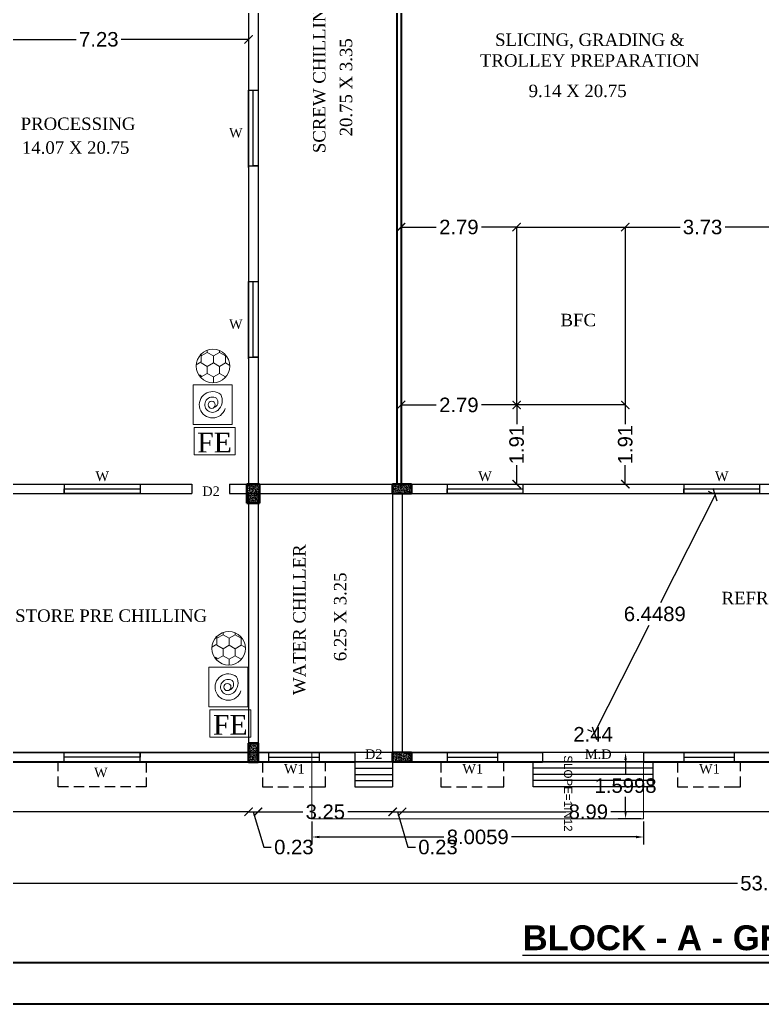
# Model space of a CAD drawing. Header units: metres. Extents: x 7359 to 7957, y 2407 to 2751.
# Drawn here: x 7677.79 to 7695.72, y 2444.38 to 2468.14 of the extents above; entities that cross this region are included whole.
import ezdxf

# ---------------------------------------------------------------- set-up
doc = ezdxf.new("R2010")
doc.units = ezdxf.units.M
doc.header["$MEASUREMENT"] = 0
doc.linetypes.add('DASHED2', pattern=[0.375, 0.25, -0.125])
for name, color, linetype, lineweight in [('BLK_1_DA_RAMP_1', 1, 'Continuous', 0), ('col', 50, 'Continuous', 50), ('DIST_EXIT', 7, 'Continuous', 0)]:
    doc.layers.add(name, color=color, linetype=linetype, lineweight=lineweight)
doc.layers.add('BLK_1_FLR_0_BLT_UP_AREA', color=1, linetype='Continuous', plot=False)
for name, color, linetype in [('BLK_1_FLR_0_EXIT_WIDTH_DOOR', 2, 'Continuous'), ('BLK_1_FLR_0_REGULAR_ROOM_1', 4, 'Continuous'), ('Grid Lines', 8, 'Continuous'), ('WORKSHOP_AREA', 7, 'Continuous')]:
    doc.layers.add(name, color=color, linetype=linetype)
doc.styles.add('Schedule', font='times.ttf', dxfattribs={"height": 9})
doc.styles.get("Standard").update_dxf_attribs({"font": 'arial.ttf', "height": 0.35})
doc.styles.add('TI', font='ariblk.ttf', dxfattribs={"height": 9})
doc.dimstyles.new('Copy(2) of Standard', dxfattribs={"dimtxt": 0.3, "dimasz": 0.2, "dimexe": 0.18, "dimexo": 0.0625, "dimgap": 0.09, "dimtad": 0, "dimzin": 0, "dimdsep": 46, "dimtxsty": 'Standard', "dimblk": 'ARCHTICK', "dimcen": 0.09, "dimse1": 1, "dimse2": 1, "dimclrd": 251, "dimclrt": 1, "dimadec": 0, "dimazin": 0, "dimtfac": 1, "dimtofl": 0, "dimtmove": 0, "dimatfit": 3, "dimfxl": 0, "dimtolj": 1, "dimtzin": 0, "dimarcsym": 0})
doc.dimstyles.get("Standard").update_dxf_attribs({"dimtxt": 0.18, "dimasz": 0.18, "dimexe": 0.18, "dimexo": 0.0625, "dimgap": 0.09, "dimtad": 0, "dimtih": 1, "dimtoh": 1, "dimdec": 4, "dimzin": 0, "dimdsep": 46, "dimtxsty": 'Standard', "dimcen": 0.09, "dimadec": 0, "dimazin": 0, "dimtfac": 1, "dimtdec": 4, "dimtofl": 0, "dimtmove": 0, "dimatfit": 3, "dimfxl": 0, "dimtolj": 1, "dimtzin": 0, "dimarcsym": 0})
doc.dimstyles.new('STANDARD$0', dxfattribs={"dimtxt": 0.25, "dimasz": 0.18, "dimexe": 0.15, "dimexo": 0.15, "dimgap": 0.1, "dimtad": 0, "dimzin": 0, "dimdsep": 46, "dimtxsty": 'Standard', "dimblk": 'OBLIQUE', "dimcen": 0.0625, "dimdle": 0.02, "dimadec": 0, "dimazin": 0, "dimtfac": 1, "dimtix": 1, "dimtofl": 0, "dimtmove": 2, "dimatfit": 3, "dimldrblk": 'OBLIQUE', "dimfxl": 0, "dimtolj": 1, "dimtzin": 0, "dimarcsym": 0})
doc.dimstyles.new('STANDARD1', dxfattribs={"dimtxt": 0.3, "dimasz": 0.23, "dimexe": 1, "dimexo": 1, "dimgap": 1, "dimtad": 1, "dimzin": 0, "dimdsep": 46, "dimtxsty": 'Standard', "dimblk1": 'OBLIQUE', "dimblk2": 'OBLIQUE', "dimsah": 1, "dimcen": 1, "dimdle": 1, "dimclrd": 256, "dimclre": 256, "dimclrt": 7, "dimadec": 0, "dimazin": 0, "dimtfac": 1, "dimtmove": 0, "dimatfit": 3, "dimldrblk": 'OBLIQUE', "dimfxl": 0, "dimtolj": 1, "dimtzin": 0, "dimarcsym": 0})

# ---------------------------------------------------------------- blocks, each defined once
blk = doc.blocks.new('HYHYHY')
at = {"layer": 'Grid Lines', "ltscale": 10}
h = blk.add_hatch(dxfattribs=at)
h.set_pattern_fill('AR-CONC', color=256, scale=0.2, style=0)
h.set_pattern_definition([(50, (0, 0), (1.434520365, -0.12550427), [0.15, -1.65]), (355, (0, 0), (-0.277502667, 1.504384267), [0.12, -1.32]), (100.4514, (0.1195, -0.0105), (1.157018763, 1.378879084), [0.12748038, -1.402284224]), (46.1842, (0, 0.4), (2.134482097, -0.33103803), [0.225, -2.475]), (96.6356, (0.1779, 0.3724), (1.86932541, 1.94823574), [0.191220576, -2.103426]), (351.1842, (0, 0.4), (1.86932389, 1.9482372), [0.18, -1.98]), (21, (0.2, 0.3), (1.193814104, -0.805237781), [0.15, -1.65]), (326, (0.2, 0.3), (0.486630664, 1.45030009), [0.12, -1.32]), (71.4514, (0.2995, 0.2329), (1.680445257, 0.645060993), [0.12748038, -1.402284224]), (37.5, (0, 0), (0.0243197106, 0.6657877077), [0, -1.304, 0, -1.34, 0, -1.325]), (7.5, (0, 0), (0.526139075, 0.788823424), [0, -0.764, 0, -1.274, 0, -0.505]), (327.5, (-0.446, 0), (1.0676448723, -0.0451097435), [0, -0.5, 0, -1.56, 0, -2.07]), (317.5, (-0.646, 0), (1.166372339, 0.200209965), [0, -0.65, 0, -1.036, 0, -1.47])])
h.paths.add_polyline_path([(102189.39, -26447.33), (102180.39, -26447.33), (102180.39, -26465.33), (102189.39, -26465.33)])
at = {"layer": 'col', "ltscale": 10}
for p, q in [((102180.39, -26447.33), (102189.39, -26447.33)), ((102180.39, -26465.33), (102180.39, -26447.33)), ((102189.39, -26447.33), (102189.39, -26465.33)), ((102189.39, -26465.33), (102180.39, -26465.33))]:
    blk.add_line(p, q, dxfattribs=at)
blk = doc.blocks.new('DDF')
at = {"layer": 'Grid Lines', "ltscale": 10}
h = blk.add_hatch(dxfattribs=at)
h.set_pattern_fill('AR-CONC', color=256, scale=0.2, style=0)
h.set_pattern_definition([(50, (-951.191, -188.8332), (1.434520365, -0.12550427), [0.15, -1.65]), (355, (-951.191, -188.8332), (-0.277502667, 1.504384267), [0.12, -1.32]), (100.4514, (-951.0714, -188.8436), (1.157018763, 1.378879084), [0.12748038, -1.402284224]), (46.1842, (-951.191, -188.4332), (2.134482097, -0.33103803), [0.225, -2.475]), (96.6356, (-951.013, -188.4608), (1.86932541, 1.94823574), [0.191220576, -2.103426]), (351.1842, (-951.191, -188.4332), (1.86932389, 1.9482372), [0.18, -1.98]), (21, (-950.991, -188.5332), (1.193814104, -0.805237781), [0.15, -1.65]), (326, (-950.991, -188.5332), (0.486630664, 1.45030009), [0.12, -1.32]), (71.4514, (-950.8915, -188.6003), (1.680445257, 0.645060993), [0.12748038, -1.402284224]), (37.5, (-951.191, -188.8332), (0.0243197106, 0.6657877077), [0, -1.304, 0, -1.34, 0, -1.325]), (7.5, (-951.191, -188.8332), (0.526139075, 0.788823424), [0, -0.764, 0, -1.274, 0, -0.505]), (327.5, (-951.637, -188.8332), (1.0676448723, -0.0451097435), [0, -0.5, 0, -1.56, 0, -2.07]), (317.5, (-951.837, -188.8332), (1.166372339, 0.200209965), [0, -0.65, 0, -1.036, 0, -1.47])])
h.paths.add_polyline_path([(101845.21, -25573.16), (101833.21, -25573.16), (101833.21, -25582.16), (101845.21, -25582.16)])
h.paths.add_polyline_path([(101845.21, -25564.16), (101833.21, -25564.16), (101833.21, -25573.16), (101845.21, -25573.16)])
at = {"layer": 'col', "ltscale": 10}
for p, q in [((101833.21, -25564.16), (101845.21, -25564.16)), ((101833.21, -25582.16), (101833.21, -25564.16)), ((101845.21, -25564.16), (101845.21, -25582.16)), ((101845.21, -25582.16), (101833.21, -25582.16))]:
    blk.add_line(p, q, dxfattribs=at)
blk = doc.blocks.new('A$C57323508')
at = {"lineweight": 9}
for p, q in [((0.158, 0.647), (0.181, 0.687)), ((0.475, 0.647), (0.41, 0.759)), ((0.634, 0.647), (0.648, 0.671)), ((0.134, 0.647), (0.158, 0.647)), ((0.213, 0.509), (0.134, 0.647)), ((0.134, 0.372), (0.213, 0.509)), ((0.213, 0.509), (0.372, 0.509)), ((0.372, 0.509), (0.451, 0.647)), ((0.451, 0.372), (0.372, 0.509)), ((0.475, 0.647), (0.634, 0.647)), ((0.689, 0.509), (0.61, 0.647)), ((0.61, 0.372), (0.689, 0.509)), ((0.689, 0.509), (0.737, 0.509)), ((0, 0.372), (0.134, 0.372)), ((0.213, 0.234), (0.134, 0.372)), ((0.134, 0.097), (0.213, 0.234)), ((0.213, 0.234), (0.372, 0.234)), ((0.372, 0.234), (0.451, 0.372)), ((0.451, 0.097), (0.372, 0.234)), ((0.451, 0.372), (0.61, 0.372)), ((0.689, 0.234), (0.61, 0.372)), ((0.61, 0.097), (0.689, 0.234)), ((0.689, 0.234), (0.73, 0.234)), ((0.126, 0.097), (0.134, 0.097)), ((0.141, 0.084), (0.134, 0.097)), ((0.396, 0), (0.451, 0.097)), ((0.451, 0.097), (0.61, 0.097)), ((0.618, 0.084), (0.61, 0.097))]:
    blk.add_line(p, q, dxfattribs=at)
blk.add_circle((0.38, 0.38), 0.38, dxfattribs=at)
blk = doc.blocks.new('A$C3F6E631D')
at = {"lineweight": 9}
for p, q in [((0, 0.885), (0.902, 0.885)), ((0, 0), (0, 0.885)), ((0.902, 0.885), (0.902, 0)), ((0.902, 0), (0, 0))]:
    blk.add_line(p, q, dxfattribs=at)
blk.add_circle((0.448, 0.466), 0.0817, dxfattribs=at)
for centre, radius, start, end in [((0.448, 0.447), 0.299, 321.4372, 253.2573), ((0.449, 0.447), 0.174, 329.1263, 222.2936), ((0.543, 0.517), 0.292, 219.9012, 298.5281), ((0.509, 0.459), 0.135, 195.9931, 311.1342)]:
    blk.add_arc(centre, radius, start, end, dxfattribs=at)
blk = doc.blocks.new('A$C453E5C48')
at = {"linetype": 'ByBlock', "lineweight": 9}
for p, q in [((0, 0.489), (0.639, 0.489)), ((0, 0.063), (0, 0.489)), ((0.639, 0.489), (0.639, 0.063)), ((0.639, 0.063), (0, 0.063))]:
    blk.add_line(p, q, dxfattribs=at)
at = {"lineweight": 9, "style": 'Schedule'}
blk.add_text('FE', height=0.3048, dxfattribs=at).set_placement((0.051, 0.103))
blk = doc.blocks.new('_ArchTick')
at = {"color": 0, "linetype": 'ByBlock', "const_width": 0.15}
blk.add_lwpolyline([(-0.5, -0.5), (0.5, 0.5)], dxfattribs=at)
blk = doc.blocks.new('*D336')
at = {"color": 251, "lineweight": -2}
for p, q in [((7669.377, 2449.021), (7675.684, 2449.021)), ((7683.319, 2449.021), (7677.011, 2449.021))]:
    blk.add_line(p, q, dxfattribs=at)
at = {"layer": 'Defpoints', "color": 0}
for p in [(7669.377, 2450.893), (7683.319, 2450.681), (7683.319, 2449.021)]:
    blk.add_point(p, dxfattribs=at)
at = {"color": 251, "lineweight": -2, "xscale": 0.2, "yscale": 0.2, "zscale": 0.2}
for p, rotation in [((7669.377, 2449.021), 179.9999999998957), ((7683.319, 2449.021), 359.9999999998959)]:
    blk.add_blockref('_ArchTick', p, dxfattribs=dict(at, rotation=rotation))
at = {"color": 1, "insert": (7676.348, 2449.021), "char_height": 0.35, "attachment_point": 5}
blk.add_mtext('\\A1;13.94', dxfattribs=at)
blk = doc.blocks.new('*D337')
at = {"color": 251, "lineweight": -2}
for p, q in [((7683.319, 2449.021), (7683.547, 2449.021)), ((7683.433, 2449.021), (7683.688, 2448.17)), ((7683.688, 2448.17), (7683.868, 2448.17))]:
    blk.add_line(p, q, dxfattribs=at)
at = {"layer": 'Defpoints', "color": 0}
for p in [(7683.319, 2450.681), (7683.547, 2450.681), (7683.547, 2449.021)]:
    blk.add_point(p, dxfattribs=at)
at = {"color": 251, "lineweight": -2, "xscale": 0.2, "yscale": 0.2, "zscale": 0.2}
for p, rotation in [((7683.319, 2449.021), 179.9999999998957), ((7683.547, 2449.021), 359.9999999998959)]:
    blk.add_blockref('_ArchTick', p, dxfattribs=dict(at, rotation=rotation))
at = {"color": 1, "insert": (7684.413, 2448.17), "char_height": 0.35, "attachment_point": 5}
blk.add_mtext('\\A1;0.23', dxfattribs=at)
blk = doc.blocks.new('*D346')
at = {"color": 251, "lineweight": -2}
for p, q in [((7683.547, 2449.021), (7684.627, 2449.021)), ((7686.798, 2449.021), (7685.718, 2449.021))]:
    blk.add_line(p, q, dxfattribs=at)
at = {"layer": 'Defpoints', "color": 0}
for p in [(7683.547, 2450.681), (7686.798, 2450.656), (7686.798, 2449.021)]:
    blk.add_point(p, dxfattribs=at)
at = {"color": 251, "lineweight": -2, "xscale": 0.2, "yscale": 0.2, "zscale": 0.2}
for p, rotation in [((7683.547, 2449.021), 179.9999999998957), ((7686.798, 2449.021), 359.9999999998959)]:
    blk.add_blockref('_ArchTick', p, dxfattribs=dict(at, rotation=rotation))
at = {"color": 1, "insert": (7685.172, 2449.021), "char_height": 0.35, "attachment_point": 5}
blk.add_mtext('\\A1;3.25', dxfattribs=at)
blk = doc.blocks.new('*D347')
at = {"color": 251, "lineweight": -2}
for p, q in [((7686.798, 2449.021), (7687.026, 2449.021)), ((7686.912, 2449.021), (7687.167, 2448.17)), ((7687.167, 2448.17), (7687.347, 2448.17))]:
    blk.add_line(p, q, dxfattribs=at)
at = {"layer": 'Defpoints', "color": 0}
for p in [(7686.798, 2450.656), (7687.026, 2450.66), (7687.026, 2449.021)]:
    blk.add_point(p, dxfattribs=at)
at = {"color": 251, "lineweight": -2, "xscale": 0.2, "yscale": 0.2, "zscale": 0.2}
for p, rotation in [((7686.798, 2449.021), 179.9999999998957), ((7687.026, 2449.021), 359.9999999998959)]:
    blk.add_blockref('_ArchTick', p, dxfattribs=dict(at, rotation=rotation))
at = {"color": 1, "insert": (7687.892, 2448.17), "char_height": 0.35, "attachment_point": 5}
blk.add_mtext('\\A1;0.23', dxfattribs=at)
blk = doc.blocks.new('*D348')
at = {"color": 251, "lineweight": -2}
for p, q in [((7687.026, 2449.021), (7690.976, 2449.021)), ((7696.016, 2449.021), (7692.066, 2449.021))]:
    blk.add_line(p, q, dxfattribs=at)
at = {"layer": 'Defpoints', "color": 0}
for p in [(7696.016, 2450.764), (7687.026, 2450.66), (7696.016, 2449.021)]:
    blk.add_point(p, dxfattribs=at)
at = {"color": 251, "lineweight": -2, "xscale": 0.2, "yscale": 0.2, "zscale": 0.2}
for p, rotation in [((7687.026, 2449.021), 179.9999999998957), ((7696.016, 2449.021), 359.9999999998959)]:
    blk.add_blockref('_ArchTick', p, dxfattribs=dict(at, rotation=rotation))
at = {"color": 1, "insert": (7691.521, 2449.021), "char_height": 0.35, "attachment_point": 5}
blk.add_mtext('\\A1;8.99', dxfattribs=at)
blk = doc.blocks.new('*D353')
at = {"color": 251, "lineweight": -2}
for p, q in [((7669.148, 2447.298), (7695.12, 2447.298)), ((7722.452, 2447.298), (7696.48, 2447.298))]:
    blk.add_line(p, q, dxfattribs=at)
at = {"layer": 'Defpoints', "color": 0}
for p in [(7669.148, 2451.372), (7722.452, 2451.372), (7722.452, 2447.298)]:
    blk.add_point(p, dxfattribs=at)
at = {"color": 251, "lineweight": -2, "xscale": 0.2, "yscale": 0.2, "zscale": 0.2, "rotation": 180}
blk.add_blockref('_ArchTick', (7669.148, 2447.298), dxfattribs=at)
at = {"color": 251, "lineweight": -2, "xscale": 0.2, "yscale": 0.2, "zscale": 0.2}
blk.add_blockref('_ArchTick', (7722.452, 2447.298), dxfattribs=at)
at = {"color": 1, "insert": (7695.8, 2447.298), "char_height": 0.35, "attachment_point": 5}
blk.add_mtext('\\A1;53.30', dxfattribs=at)
blk = doc.blocks.new('*D257')
at = {"color": 251, "lineweight": -2}
for p, q in [((7687.001, 2463.131), (7687.848, 2463.131)), ((7689.791, 2463.131), (7688.944, 2463.131))]:
    blk.add_line(p, q, dxfattribs=at)
at = {"layer": 'Defpoints', "color": 0}
for p in [(7687.001, 2463.131), (7687.001, 2463.131), (7689.791, 2463.131)]:
    blk.add_point(p, dxfattribs=at)
at = {"color": 251, "lineweight": -2, "xscale": 0.2, "yscale": 0.2, "zscale": 0.2, "rotation": 180}
blk.add_blockref('_ArchTick', (7687.001, 2463.131), dxfattribs=at)
at = {"color": 251, "lineweight": -2, "xscale": 0.2, "yscale": 0.2, "zscale": 0.2}
blk.add_blockref('_ArchTick', (7689.791, 2463.131), dxfattribs=at)
at = {"color": 1, "insert": (7688.396, 2463.131), "char_height": 0.35, "attachment_point": 5}
blk.add_mtext('\\A1;2.79', dxfattribs=at)
blk = doc.blocks.new('*D258')
at = {"color": 251, "lineweight": -2}
for p, q in [((7687.001, 2458.838), (7687.848, 2458.838)), ((7689.791, 2458.838), (7688.944, 2458.838))]:
    blk.add_line(p, q, dxfattribs=at)
at = {"layer": 'Defpoints', "color": 0}
for p in [(7687.001, 2458.838), (7687.001, 2458.838), (7689.791, 2458.838)]:
    blk.add_point(p, dxfattribs=at)
at = {"color": 251, "lineweight": -2, "xscale": 0.2, "yscale": 0.2, "zscale": 0.2, "rotation": 180}
blk.add_blockref('_ArchTick', (7687.001, 2458.838), dxfattribs=at)
at = {"color": 251, "lineweight": -2, "xscale": 0.2, "yscale": 0.2, "zscale": 0.2}
blk.add_blockref('_ArchTick', (7689.791, 2458.838), dxfattribs=at)
at = {"color": 1, "insert": (7688.396, 2458.838), "char_height": 0.35, "attachment_point": 5}
blk.add_mtext('\\A1;2.79', dxfattribs=at)
blk = doc.blocks.new('*D259')
at = {"color": 251, "lineweight": -2}
for p, q in [((7692.413, 2458.838), (7692.413, 2458.377)), ((7692.413, 2456.928), (7692.413, 2457.389))]:
    blk.add_line(p, q, dxfattribs=at)
at = {"layer": 'Defpoints', "color": 0}
for p in [(7692.413, 2458.838), (7692.413, 2456.928), (7692.413, 2456.928)]:
    blk.add_point(p, dxfattribs=at)
at = {"color": 251, "lineweight": -2, "xscale": 0.2, "yscale": 0.2, "zscale": 0.2}
for p, rotation in [((7692.413, 2458.838), 90), ((7692.413, 2456.928), 270)]:
    blk.add_blockref('_ArchTick', p, dxfattribs=dict(at, rotation=rotation))
at = {"color": 1, "insert": (7692.413, 2457.883), "char_height": 0.35, "attachment_point": 5, "rotation": 90}
blk.add_mtext('\\A1;1.91', dxfattribs=at)
blk = doc.blocks.new('*D260')
at = {"color": 251, "lineweight": -2}
for p, q in [((7689.791, 2458.838), (7689.791, 2458.377)), ((7689.791, 2456.928), (7689.791, 2457.389))]:
    blk.add_line(p, q, dxfattribs=at)
at = {"layer": 'Defpoints', "color": 0}
for p in [(7689.791, 2458.838), (7689.791, 2456.928), (7689.791, 2456.928)]:
    blk.add_point(p, dxfattribs=at)
at = {"color": 251, "lineweight": -2, "xscale": 0.2, "yscale": 0.2, "zscale": 0.2}
for p, rotation in [((7689.791, 2458.838), 90), ((7689.791, 2456.928), 270)]:
    blk.add_blockref('_ArchTick', p, dxfattribs=dict(at, rotation=rotation))
at = {"color": 1, "insert": (7689.791, 2457.883), "char_height": 0.35, "attachment_point": 5, "rotation": 90}
blk.add_mtext('\\A1;1.91', dxfattribs=at)
blk = doc.blocks.new('*D261')
at = {"color": 251, "lineweight": -2}
for p, q in [((7692.413, 2463.131), (7693.734, 2463.131)), ((7696.143, 2463.131), (7694.823, 2463.131))]:
    blk.add_line(p, q, dxfattribs=at)
at = {"layer": 'Defpoints', "color": 0}
for p in [(7692.413, 2463.131), (7696.143, 2463.131), (7696.143, 2463.131)]:
    blk.add_point(p, dxfattribs=at)
at = {"color": 251, "lineweight": -2, "xscale": 0.2, "yscale": 0.2, "zscale": 0.2, "rotation": 180}
blk.add_blockref('_ArchTick', (7692.413, 2463.131), dxfattribs=at)
at = {"color": 251, "lineweight": -2, "xscale": 0.2, "yscale": 0.2, "zscale": 0.2}
blk.add_blockref('_ArchTick', (7696.143, 2463.131), dxfattribs=at)
at = {"color": 1, "insert": (7694.278, 2463.131), "char_height": 0.35, "attachment_point": 5}
blk.add_mtext('\\A1;3.73', dxfattribs=at)
blk = doc.blocks.new('*D272')
at = {"color": 251, "lineweight": -2}
for p, q in [((7676.09, 2467.66), (7679.161, 2467.66)), ((7683.319, 2467.66), (7680.247, 2467.66))]:
    blk.add_line(p, q, dxfattribs=at)
at = {"layer": 'Defpoints', "color": 0}
for p in [(7676.09, 2467.66), (7683.319, 2467.66), (7683.319, 2467.66)]:
    blk.add_point(p, dxfattribs=at)
at = {"color": 251, "lineweight": -2, "xscale": 0.2, "yscale": 0.2, "zscale": 0.2, "rotation": 180}
blk.add_blockref('_ArchTick', (7676.09, 2467.66), dxfattribs=at)
at = {"color": 251, "lineweight": -2, "xscale": 0.2, "yscale": 0.2, "zscale": 0.2}
blk.add_blockref('_ArchTick', (7683.319, 2467.66), dxfattribs=at)
at = {"color": 1, "insert": (7679.704, 2467.66), "char_height": 0.35, "attachment_point": 5}
blk.add_mtext('\\A1;7.23', dxfattribs=at)
blk = doc.blocks.new('*D70')
at = {"layer": 'BLK_1_DA_RAMP_1', "color": 0, "lineweight": -2}
for p, q in [((7684.848, 2448.79), (7684.848, 2448.234)), ((7692.854, 2448.79), (7692.854, 2448.234)), ((7685.028, 2448.414), (7688.034, 2448.414)), ((7692.674, 2448.414), (7689.668, 2448.414))]:
    blk.add_line(p, q, dxfattribs=at)
at = {"layer": 'BLK_1_DA_RAMP_1', "color": 0}
for points in [[(7685.028, 2448.444), (7685.028, 2448.384), (7684.848, 2448.414)], [(7692.674, 2448.444), (7692.674, 2448.384), (7692.854, 2448.414)]]:
    blk.add_solid(points, dxfattribs=at)
at = {"layer": 'Defpoints', "color": 0}
for p in [(7684.848, 2448.852), (7692.854, 2448.852), (7684.848, 2448.414)]:
    blk.add_point(p, dxfattribs=at)
at = {"layer": 'BLK_1_DA_RAMP_1', "color": 0, "insert": (7688.851, 2448.414), "char_height": 0.35, "attachment_point": 5}
blk.add_mtext('\\A1;8.0059', dxfattribs=at)
blk = doc.blocks.new('*D71')
at = {"layer": 'BLK_1_DA_RAMP_1', "color": 0, "lineweight": -2}
for p, q in [((7692.792, 2450.452), (7692.24, 2450.452)), ((7692.42, 2450.272), (7692.42, 2449.921)), ((7692.42, 2449.032), (7692.42, 2449.384)), ((7692.792, 2448.852), (7692.24, 2448.852))]:
    blk.add_line(p, q, dxfattribs=at)
at = {"layer": 'BLK_1_DA_RAMP_1', "color": 0}
for points in [[(7692.39, 2450.272), (7692.45, 2450.272), (7692.42, 2450.452)], [(7692.39, 2449.032), (7692.45, 2449.032), (7692.42, 2448.852)]]:
    blk.add_solid(points, dxfattribs=at)
at = {"layer": 'Defpoints', "color": 0}
for p in [(7692.42, 2450.452), (7692.854, 2450.452), (7692.854, 2448.852)]:
    blk.add_point(p, dxfattribs=at)
at = {"layer": 'BLK_1_DA_RAMP_1', "color": 0, "insert": (7692.42, 2449.652), "char_height": 0.35, "attachment_point": 5}
blk.add_mtext('\\A1;1.5998', dxfattribs=at)
blk = doc.blocks.new('*D187')
at = {"layer": 'Defpoints', "color": 0}
for p in [(7692.854, 2450.893), (7690.416, 2450.452), (7692.854, 2450.452)]:
    blk.add_point(p, dxfattribs=at)
at = {"layer": 'BLK_1_FLR_0_EXIT_WIDTH_DOOR', "color": 0, "insert": (7691.635, 2450.893), "char_height": 0.35, "attachment_point": 5}
blk.add_mtext('\\A1;2.44', dxfattribs=at)
blk = doc.blocks.new('_Oblique')
at = {"color": 0, "lineweight": -2}
blk.add_line((-0.5, -0.5), (0.5, 0.5), dxfattribs=at)
blk = doc.blocks.new('*D95')
at = {"layer": 'Defpoints', "color": 0}
for p in [(7694.583, 2456.672), (7691.667, 2450.919), (7691.667, 2450.919)]:
    blk.add_point(p, dxfattribs=at)
at = {"layer": 'DIST_EXIT', "lineweight": -2}
for p, q in [((7694.583, 2456.672), (7693.261, 2454.064)), ((7694.527, 2456.7), (7694.422, 2456.753)), ((7691.667, 2450.919), (7692.989, 2453.527)), ((7691.612, 2450.948), (7691.507, 2451.001))]:
    blk.add_line(p, q, dxfattribs=at)
at = {"layer": 'DIST_EXIT', "lineweight": -2, "xscale": 0.23, "yscale": 0.23, "zscale": 0.23}
for p, rotation in [((7694.583, 2456.672), 63.12099204068009), ((7691.667, 2450.919), 243.1209920406801)]:
    blk.add_blockref('_Oblique', p, dxfattribs=dict(at, rotation=rotation))
at = {"layer": 'DIST_EXIT', "color": 7, "insert": (7693.125, 2453.795), "char_height": 0.35, "attachment_point": 5}
blk.add_mtext('\\A1;6.4489', dxfattribs=at)

msp = doc.modelspace()

# ---------------------------------------------------------------- linework, layer by layer
for p, q in [((7683.54714, 2477.90397), (7683.54714, 2456.92786)), ((7683.31859, 2477.67541), (7683.31859, 2456.92786)), ((7683.31859, 2466.43591), (7683.54714, 2466.43591)), ((7683.31859, 2464.56819), (7683.31859, 2466.43591)), ((7683.43286, 2464.60749), (7683.43286, 2466.43591)), ((7683.54714, 2466.43591), (7683.54714, 2464.60749)), ((7683.31859, 2464.60749), (7683.54714, 2464.60749)), ((7683.54714, 2464.60749), (7683.43286, 2464.60749)), ((7683.31859, 2461.81937), (7683.54714, 2461.81937)), ((7683.31859, 2459.95165), (7683.31859, 2461.81937)), ((7683.43286, 2459.99095), (7683.43286, 2461.81937)), ((7683.54714, 2461.81937), (7683.54714, 2459.99095)), ((7683.31859, 2459.99095), (7683.54714, 2459.99095)), ((7683.54714, 2459.99095), (7683.43286, 2459.99095)), ((7671.51, 2456.92786), (7681.94727, 2456.92786)), ((7678.83202, 2456.92786), (7680.69974, 2456.92786)), ((7678.87132, 2456.92786), (7678.87132, 2456.6993)), ((7680.69974, 2456.92786), (7680.69974, 2456.6993)), ((7682.86148, 2456.92786), (7683.31859, 2456.92786)), ((7683.54714, 2456.92786), (7722.45198, 2456.92786)), ((7688.07256, 2456.92786), (7689.94028, 2456.92786)), ((7688.11186, 2456.92786), (7688.11186, 2456.6993)), ((7689.94028, 2456.92786), (7689.94028, 2456.6993)), ((7693.78639, 2456.92786), (7695.65411, 2456.92786)), ((7693.82569, 2456.92786), (7693.82569, 2456.6993)), ((7695.65411, 2456.92786), (7695.65411, 2456.6993)), ((7671.51, 2456.6993), (7681.94727, 2456.6993)), ((7678.87132, 2456.6993), (7678.87132, 2456.81358)), ((7678.87132, 2456.81358), (7680.69974, 2456.81358)), ((7680.69974, 2456.6993), (7678.87132, 2456.6993)), ((7682.86148, 2456.6993), (7683.31859, 2456.6993)), ((7683.31859, 2456.6993), (7683.31859, 2450.45218)), ((7683.54714, 2456.6993), (7686.79767, 2456.6993)), ((7683.54714, 2456.6993), (7683.54714, 2450.45218)), ((7686.79767, 2456.6993), (7686.79767, 2450.22363)), ((7687.02623, 2456.6993), (7711.32905, 2456.6993)), ((7687.02623, 2456.6993), (7687.02623, 2450.45218)), ((7688.11186, 2456.6993), (7688.11186, 2456.81358)), ((7688.11186, 2456.81358), (7689.94028, 2456.81358)), ((7689.94028, 2456.6993), (7688.11186, 2456.6993)), ((7693.82569, 2456.6993), (7693.82569, 2456.81358)), ((7693.82569, 2456.81358), (7695.65411, 2456.81358)), ((7695.65411, 2456.6993), (7693.82569, 2456.6993)), ((7669.37684, 2450.45218), (7683.31859, 2450.45218)), ((7678.87132, 2450.22363), (7678.87132, 2450.45218)), ((7678.87132, 2450.45218), (7680.69974, 2450.45218)), ((7680.69974, 2450.22363), (7680.69974, 2450.45218)), ((7680.69974, 2450.45218), (7680.69974, 2450.33791)), ((7683.54714, 2450.45218), (7685.88346, 2450.45218)), ((7683.8043, 2450.45218), (7683.8043, 2450.22363)), ((7683.8043, 2450.45218), (7685.02325, 2450.45218)), ((7685.02325, 2450.45218), (7685.02325, 2450.22363)), ((7685.88346, 2450.45248), (7685.88346, 2450.22393)), ((7687.02623, 2450.45218), (7688.11186, 2450.45218)), ((7688.11186, 2450.45218), (7688.11186, 2450.22363)), ((7688.11186, 2450.45218), (7688.11186, 2450.22363)), ((7688.11186, 2450.45218), (7689.33081, 2450.45218)), ((7689.33081, 2450.45218), (7690.41643, 2450.45218)), ((7689.33081, 2450.45218), (7689.33081, 2450.22363)), ((7689.33081, 2450.45218), (7689.33081, 2450.22363)), ((7690.41643, 2450.45218), (7690.41643, 2450.22363)), ((7692.85434, 2450.45218), (7693.82569, 2450.45218)), ((7692.85434, 2450.45218), (7692.85434, 2450.22363)), ((7693.82569, 2450.45218), (7693.82569, 2450.22363)), ((7693.82569, 2450.45218), (7693.82569, 2450.22363)), ((7693.82569, 2450.45218), (7695.04464, 2450.45218)), ((7695.04464, 2450.45218), (7696.01599, 2450.45218)), ((7695.04464, 2450.45218), (7695.04464, 2450.22363)), ((7695.04464, 2450.45218), (7695.04464, 2450.22363)), ((7669.14829, 2450.22363), (7685.88346, 2450.22363)), ((7680.69974, 2450.33791), (7678.87132, 2450.33791)), ((7680.73904, 2450.22363), (7678.87132, 2450.22363)), ((7683.8043, 2450.33791), (7685.02325, 2450.33791)), ((7683.8043, 2450.22363), (7685.02325, 2450.22363)), ((7685.88346, 2450.22363), (7685.88327, 2449.62393)), ((7686.79767, 2450.22363), (7686.79748, 2449.62363)), ((7686.79767, 2450.22363), (7688.11186, 2450.22363)), ((7688.11186, 2450.33791), (7689.33081, 2450.33791)), ((7688.11186, 2450.22363), (7689.33081, 2450.22363)), ((7689.33081, 2450.22363), (7690.41643, 2450.22363)), ((7690.4164, 2450.38404), (7690.41643, 2450.22363)), ((7692.8543, 2450.3846), (7692.85434, 2450.22419)), ((7692.85434, 2450.22363), (7693.82569, 2450.22363)), ((7693.82569, 2450.33791), (7695.04464, 2450.33791)), ((7693.82569, 2450.22363), (7695.04464, 2450.22363)), ((7695.04464, 2450.22363), (7697.73014, 2450.22363))]:
    msp.add_line(p, q)
at = {"lineweight": 40}
for p, q in [((7686.89925, 2476.60883), (7686.89925, 2456.92786)), ((7687.00083, 2476.60883), (7687.00083, 2456.92786))]:
    msp.add_line(p, q, dxfattribs=at)
at = {"ltscale": 10}
for p, q in [((7681.94727, 2456.92786), (7681.94727, 2456.6993)), ((7682.86148, 2456.92786), (7682.86148, 2456.6993)), ((7683.31859, 2456.6993), (7683.54714, 2456.6993))]:
    msp.add_line(p, q, dxfattribs=at)
at = {"linetype": 'Continuous', "ltscale": 4}
for p, q in [((7685.88346, 2450.22393), (7686.79767, 2450.22363)), ((7693.08289, 2450.22363), (7690.18788, 2450.22363)), ((7690.18788, 2449.62363), (7690.18788, 2450.22363)), ((7693.08289, 2449.62363), (7693.08289, 2450.22363)), ((7685.88341, 2450.07393), (7686.79763, 2450.07363)), ((7693.08289, 2450.07363), (7690.18788, 2450.07363)), ((7685.88332, 2449.77393), (7686.79753, 2449.77363)), ((7685.88337, 2449.92393), (7686.79758, 2449.92363)), ((7693.08289, 2449.92363), (7690.18788, 2449.92363)), ((7693.08289, 2449.77363), (7690.18788, 2449.77363)), ((7685.88327, 2449.62393), (7686.79748, 2449.62363)), ((7693.08289, 2449.62363), (7690.18788, 2449.62363))]:
    msp.add_line(p, q, dxfattribs=at)
at = {"lineweight": 40}
for points in [[(7748.27221, 2527.37691), (7748.27221, 2444.37691), (7661.5066, 2444.37691), (7661.5066, 2527.37691)], [(7747.27221, 2526.37691), (7747.27221, 2445.37691), (7662.5066, 2445.37691), (7662.5066, 2526.37691)]]:
    msp.add_lwpolyline(points, close=True, dxfattribs=at)
msp.add_lwpolyline([(7689.79118, 2463.1309), (7692.41325, 2463.1309), (7692.41325, 2458.83804), (7689.79118, 2458.83804)], close=True)
at = {"linetype": 'DASHED2'}
for points in [[(7680.69974, 2450.22363), (7680.84974, 2450.22363), (7680.84974, 2449.62363), (7678.87132, 2449.62363), (7678.72132, 2449.62363), (7678.72132, 2450.22363), (7678.87132, 2450.22363)], [(7683.8043, 2450.22363), (7683.6543, 2450.22363), (7683.6543, 2449.62363), (7685.02325, 2449.62363), (7685.17325, 2449.62363), (7685.17325, 2450.22363), (7685.02325, 2450.22363)], [(7688.11186, 2450.22363), (7687.96186, 2450.22363), (7687.96186, 2449.62363), (7689.33081, 2449.62363), (7689.48081, 2449.62363), (7689.48081, 2450.22363), (7689.33081, 2450.22363)], [(7693.82569, 2450.22363), (7693.67569, 2450.22363), (7693.67569, 2449.62363), (7695.04464, 2449.62363), (7695.19464, 2449.62363), (7695.19464, 2450.22363), (7695.04464, 2450.22363)]]:
    msp.add_lwpolyline(points, dxfattribs=at)
at = {"layer": 'BLK_1_DA_RAMP_1'}
msp.add_lwpolyline([(7684.8484, 2450.45218), (7692.85434, 2450.45218), (7692.85434, 2448.85242), (7684.8484, 2448.85242)], close=True, dxfattribs=at)
at = {"layer": 'BLK_1_FLR_0_BLT_UP_AREA', "color": 45}
msp.add_lwpolyline([(7669.14829, 2485.0653), (7722.44829, 2485.0653), (7722.44829, 2450.2253), (7669.14829, 2450.2253)], close=True, dxfattribs=at)
at = {"layer": 'BLK_1_FLR_0_REGULAR_ROOM_1', "color": 4}
msp.add_lwpolyline([(7669.37829, 2484.8353), (7722.21829, 2484.8353), (7722.21829, 2450.4553), (7669.37829, 2450.4553)], close=True, dxfattribs=at)
at = {"layer": 'WORKSHOP_AREA', "color": 45}
msp.add_lwpolyline([(7669.37829, 2484.8353), (7722.21829, 2484.8353), (7722.21829, 2450.4553), (7669.37829, 2450.4553)], close=True, dxfattribs=at)

# ---------------------------------------------------------------- block references
at = {"linetype": 'ByBlock', "rotation": 90}
for name, p, xscale, yscale, zscale in [('A$C57323508', (7682.86527, 2459.37226), 1.065391411523342, 1.065391411523342, 1.065391411523342), ('A$C3F6E631D', (7682.92411, 2458.36677), 1.06394588523516, 1.06394588523516, 1.06394588523516), ('A$C57323508', (7683.24512, 2452.56086), 1.065391411523342, 1.065391411523342, 1.065391411523342), ('A$C3F6E631D', (7683.30395, 2451.55537), 1.06394588523516, 1.06394588523516, 1.06394588523516)]:
    msp.add_blockref(name, p, dxfattribs=dict(at, xscale=xscale, yscale=yscale, zscale=zscale))
at = {"linetype": 'ByBlock', "xscale": 1.55368645738647, "yscale": 1.55368645738647, "zscale": 1.55368645738647}
for p in [(7682.00233, 2457.53506), (7682.38218, 2450.72365)]:
    msp.add_blockref('A$C453E5C48', p, dxfattribs=at)
at = {"xscale": 0.0253948036308471, "yscale": 0.0253948036308471, "zscale": 0.0253948036308471}
msp.add_blockref('DDF', (5097.24613, 3106.12475), dxfattribs=at)
for p, rotation in [((8358.87952, 5051.77891), 270), ((10278.39819, 1778.59889), 180), ((8358.87952, 5045.30324), 270)]:
    msp.add_blockref('HYHYHY', p, dxfattribs=dict(at, rotation=rotation))

# ---------------------------------------------------------------- texts
at = {"char_height": 0.3, "attachment_point": 2, "rotation": 90, "style": 'TI'}
for s, insert, width in [('{\\fTimes New Roman|b0|i0|c0|p18;SCREW CHILLING}', (7684.87546, 2466.82243), 5.4201893), ('{\\fTimes New Roman|b0|i0|c0|p18;20.75 X 3.35}', (7685.52153, 2466.50301), 3.5623367), ('{\\fTimes New Roman|b0|i0|c0|p18;WATER CHILLER}', (7684.39424, 2453.65785), 3.5623367), ('{\\fTimes New Roman|b0|i0|c0|p18;6.25 X 3.25}', (7685.38007, 2453.72645), 3.5623367)]:
    msp.add_mtext(s, dxfattribs=dict(at, insert=insert, width=width))
at = {"attachment_point": 2, "style": 'TI'}
for s, insert, char_height, width in [('{\\fTimes New Roman|b0|i0|c0|p18;SLICING, GRADING & TROLLEY PREPARATION }', (7691.55512, 2467.80223), 0.3, 5.3128352), ('{\\fTimes New Roman|b0|i0|c0|p18;9.14 X 20.75}', (7691.26271, 2466.56768), 0.3, 5.3128352), ('{\\fTimes New Roman|b0|i0|c0|p18;PROCESSING}', (7679.203, 2465.77393), 0.3, 5.3128352), ('{\\fTimes New Roman|b0|i0|c0|p18;14.07 X 20.75}', (7679.14443, 2465.20033), 0.3, 5.3128352), ('{\\fTimes New Roman|b0|i0|c0|p18;BFC}', (7691.27771, 2461.03832), 0.3, 0.8249178), ('{\\fTimes New Roman|b0|i0|c0|p18;REFRIGERATION PLANT & MCC PANEL ROOM}', (7698.11711, 2454.33006), 0.3, 6.8512473), ('{\\fTimes New Roman|b0|i0|c0|p18;RAW MATERIAL RECEIVING & STORE PRE CHILLING}', (7676.67889, 2453.90572), 0.3, 12.1350927), ('{\\fTimes New Roman|b0|i0|c0|p18;D2}', (7686.34153, 2450.52943), 0.23, 0.2379408), ('{\\fTimes New Roman|b0|i0|c0|p18;M.D}', (7691.75935, 2450.52924), 0.23, 0.2379408)]:
    msp.add_mtext(s, dxfattribs=dict(at, insert=insert, char_height=char_height, width=width))
at = {"style": 'TI'}
for s, insert, char_height, attachment_point in [('{\\fTimes New Roman|b0|i0|c0|p18;W}', (7683.01148, 2465.52337), 0.23, 2), ('{\\fTimes New Roman|b0|i0|c0|p18;W}', (7683.01148, 2460.90683), 0.23, 2), ('{\\fTimes New Roman|b0|i0|c0|p18;W}', (7679.7872, 2457.23496), 0.23, 2), ('{\\fTimes New Roman|b0|i0|c0|p18;W}', (7689.02774, 2457.23496), 0.23, 2), ('{\\fTimes New Roman|b0|i0|c0|p18;W}', (7694.74157, 2457.23496), 0.23, 2), ('{\\fTimes New Roman|b0|i0|c0|p18;D2}', (7682.41271, 2456.87286), 0.23, 2), ('{\\fTimes New Roman|b0|i0|c0|p18;W}', (7679.75372, 2450.0865), 0.23, 2), ('{\\fTimes New Roman|b0|i0|c0|p18;W1}', (7684.42325, 2450.17445), 0.23, 2), ('{\\fTimes New Roman|b0|i0|c0|p18;W1}', (7688.7308, 2450.17445), 0.23, 2), ('{\\fTimes New Roman|b0|i0|c0|p18;W1}', (7694.44463, 2450.17445), 0.23, 2), ('{\\fArial|b1|i0|c0|p34;\\LBLOCK - A - GROUND FLOOR}', (7689.93401, 2445.97845), 0.6, 4)]:
    msp.add_mtext(s, dxfattribs=dict(at, insert=insert, char_height=char_height, attachment_point=attachment_point))
at = {"layer": 'BLK_1_DA_RAMP_1', "insert": (7691.13299, 2449.46504), "char_height": 0.2, "width": 2.4, "attachment_point": 2, "rotation": 270}
msp.add_mtext('SLOPE=1IN12', dxfattribs=at)

# ---------------------------------------------------------------- dimensions: what is measured, and where the dimension line sits
for p1, p2, distance, picture, middle in [((7676.0897, 2467.66008), (7683.31859, 2467.66008), 0, '*D272', (7679.70414, 2467.66008)), ((7689.79118, 2463.1309), (7687.00083, 2463.1309), 0, '*D257', (7688.396, 2463.1309)), ((7692.41325, 2463.1309), (7696.14296, 2463.1309), 0, '*D261', (7694.2781, 2463.1309)), ((7689.79118, 2458.83804), (7687.00083, 2458.83804), 0, '*D258', (7688.396, 2458.83804)), ((7689.79118, 2458.83804), (7689.79118, 2456.92786), 0, '*D260', (7689.79118, 2457.88295)), ((7692.41325, 2458.83804), (7692.41325, 2456.92786), 0, '*D259', (7692.41325, 2457.88295)), ((7669.14829, 2451.37235), (7722.45198, 2451.37235), -4.0745, '*D353', (7695.80013, 2447.29785))]:
    dim = msp.add_aligned_dim(p1=p1, p2=p2, distance=distance, dimstyle='Copy(2) of Standard', override={"dimpost": '\\X'})
    dim.commit()
    dim.dimension.update_dxf_attribs({"geometry": picture, "text_midpoint": middle})
for base, p1, p2, picture, middle in [((7683.31859, 2449.02126), (7669.37684, 2450.89257), (7683.31859, 2450.68074), '*D336', (7676.34771, 2449.02126)), ((7696.01599, 2449.02126), (7687.02623, 2450.66049), (7696.01599, 2450.76353), '*D348', (7691.52111, 2449.02126)), ((7683.54714, 2449.02126), (7683.31859, 2450.68074), (7683.54714, 2450.68074), '*D337', (7683.9583, 2448.1698)), ((7686.79767, 2449.02126), (7683.54714, 2450.68074), (7686.79767, 2450.65608), '*D346', (7685.17241, 2449.02126)), ((7687.02623, 2449.02126), (7686.79767, 2450.65608), (7687.02623, 2450.66049), '*D347', (7687.43739, 2448.1698))]:
    dim = msp.add_linear_dim(base=base, p1=p1, p2=p2, angle=180, dimstyle='Copy(2) of Standard', override={"dimpost": '\\X', "dimtmove": 1})
    dim.commit()
    dim.dimension.update_dxf_attribs({"geometry": picture, "text_midpoint": middle})
at = {"layer": 'BLK_1_DA_RAMP_1', "color": 2}
dim = msp.add_linear_dim(base=(7692.41955, 2450.45218), p1=(7692.85434, 2448.85242), p2=(7692.85434, 2450.45218), angle=270, dimstyle='Standard', override={"dimscale": 1}, dxfattribs=at)
dim.commit()
dim.dimension.update_dxf_attribs({"geometry": '*D71', "text_midpoint": (7692.41955, 2449.6523)})
at = {"layer": 'BLK_1_DA_RAMP_1', "color": 1}
dim = msp.add_linear_dim(base=(7684.8484, 2448.41357), p1=(7692.85434, 2448.85242), p2=(7684.8484, 2448.85242), angle=180, dimstyle='Standard', override={"dimscale": 1}, dxfattribs=at)
dim.commit()
dim.dimension.update_dxf_attribs({"geometry": '*D70', "text_midpoint": (7688.85137, 2448.41357)})
at = {"layer": 'BLK_1_FLR_0_EXIT_WIDTH_DOOR'}
dim = msp.add_aligned_dim(p1=(7690.41643, 2450.45218), p2=(7692.85434, 2450.45218), distance=0.44089, dimstyle='STANDARD$0', override={"dimtxt": 0.18, "dimexe": 0.18, "dimexo": 0.0625, "dimgap": 0.09, "dimblk": 'ArchTick', "dimcen": 0.09, "dimdle": 0, "dimse1": 1, "dimse2": 1, "dimsd1": 1, "dimsd2": 1, "dimtix": 0, "dimtmove": 0, "dimfxl": 1, "dimfxlon": 0}, dxfattribs=at)
dim.commit()
dim.dimension.update_dxf_attribs({"geometry": '*D187', "text_midpoint": (7691.63538, 2450.89308)})
at = {"layer": 'DIST_EXIT'}
dim = msp.add_aligned_dim(p1=(7694.58286, 2456.67154), p2=(7691.66728, 2450.91939), distance=0, dimstyle='STANDARD1', override={"dimtxt": 0.18, "dimexe": 0.18, "dimexo": 0.0625, "dimgap": 0.09, "dimtih": 1, "dimtoh": 1, "dimdec": 4, "dimcen": 0.09, "dimdle": 0, "dimtdec": 4}, dxfattribs=at)
dim.commit()
dim.dimension.update_dxf_attribs({"geometry": '*D95', "text_midpoint": (7693.12507, 2453.79547)})

doc.saveas('drawing.dxf')
